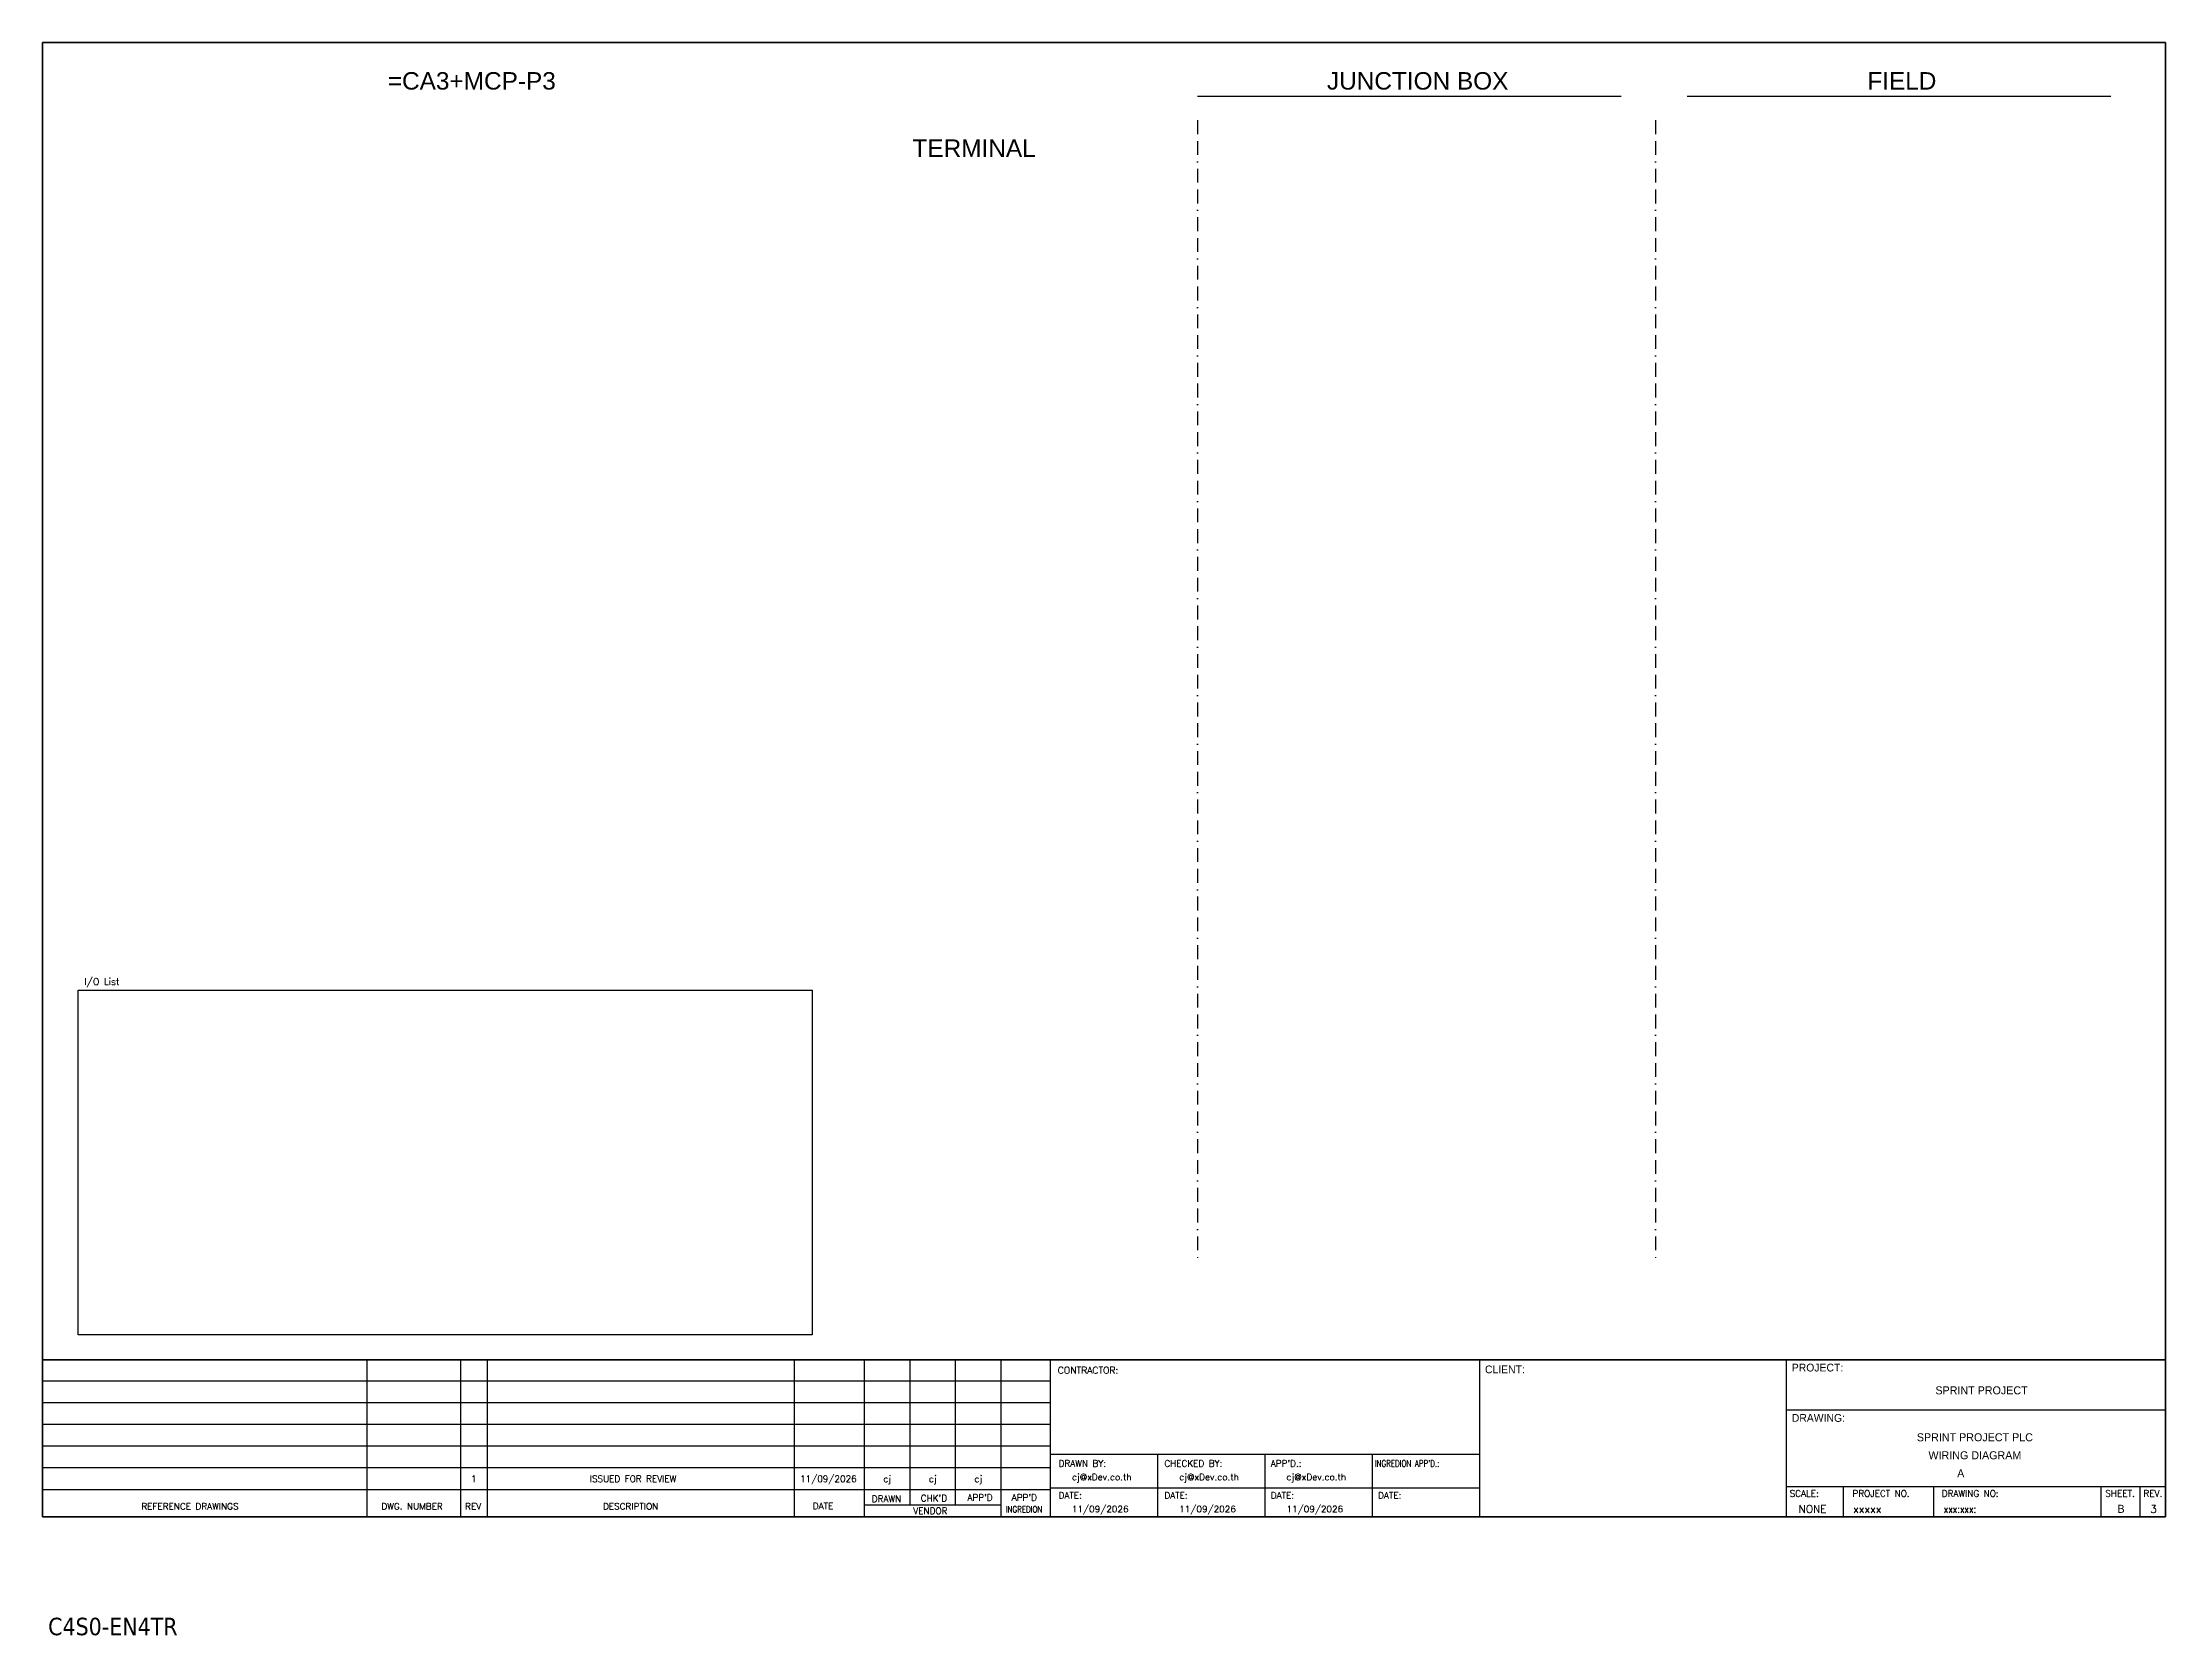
# Model space of a CAD drawing. Header units: millimetres. Extents: x 0 to 62600, y 0 to 14837.
# Drawn here: x 0 to 3893, y 5791 to 8713 of the extents above; entities that cross this region are included whole.
import ezdxf
from ezdxf.enums import TextEntityAlignment as Align

# ---------------------------------------------------------------- set-up
doc = ezdxf.new("R2010")
doc.units = ezdxf.units.MM
doc.linetypes.add('BORDERX2', pattern=[88.9, 25.4, -12.7, 25.4, -12.7, 0, -12.7])
for name, color, linetype in [('GT_1', 9, 'Continuous'), ('HELPPOINT', 7, 'Continuous'), ('MEMBER', 7, 'Continuous'), ('x01001-FrameArea', 2, 'BORDERX2')]:
    doc.layers.add(name, color=color, linetype=linetype)
doc.styles.add('HTX11', font='O8111901')
doc.styles.add('ROMANS', font='romans.shx', dxfattribs={"width": 0.85, "height": 25})
doc.styles.get("Standard").update_dxf_attribs({"font": 'arial.ttf'})
doc.styles.add('Tahoma', font='')
doc.styles.get('Tahoma').set_extended_font_data('Tahoma')

msp = doc.modelspace()

# ---------------------------------------------------------------- linework, layer by layer
for p, q in [((2118.2, 8614.1), (2894.9, 8614.1)), ((3015.9, 8614.1), (3792.7, 8614.1))]:
    msp.add_line(p, q)
at = {"color": 4}
for p, q in [((3302.3, 6064.5), (3302.3, 6008.4)), ((3467.6, 6064.5), (3467.6, 6008.4))]:
    msp.add_line(p, q, dxfattribs=at)
at = {"color": 4, "ltscale": 0.5}
for p, q in [((3774.7, 6064.5), (3774.7, 6008.4)), ((3774.7, 6064.5), (3774.7, 6008.4)), ((3845.9, 6064.5), (3845.9, 6008.4)), ((3845.9, 6064.5), (3845.9, 6008.4))]:
    msp.add_line(p, q, dxfattribs=at)
msp.add_lwpolyline([(65.7, 6974.3), (1411.5, 6974.3), (1411.5, 6342.2), (65.7, 6342.2)], close=True)
at = {"layer": 'GT_1', "color": 4}
for p, q in [((595.4, 6008.4), (595.4, 6296.6)), ((767.3, 6008.4), (767.3, 6296.6)), ((816.4, 6008.4), (816.4, 6296.6)), ((1379.1, 6008.4), (1379.1, 6296.6)), ((1507.4, 6008.4), (1507.4, 6296.6)), ((1591, 6030.2), (1591, 6296.6)), ((1674.5, 6030.3), (1674.5, 6296.6)), ((1757.8, 6008.4), (1757.8, 6296.6)), ((1848.8, 6008.4), (1848.8, 6296.6)), ((2635.8, 6008.4), (2635.8, 6296.6)), ((3198.1, 6008.4), (3198.1, 6296.6)), ((3198.1, 6008.4), (3198.1, 6296.6)), ((3198.1, 6008.4), (3198.1, 6296.6)), ((1848.8, 6257.7), (0, 6257.7)), ((1848.8, 6217.9), (0, 6217.9)), ((1848.8, 6178), (0, 6178)), ((1848.8, 6138.1), (0, 6138.1)), ((2635.8, 6122.8), (1848.8, 6122.8)), ((2045.6, 6008.4), (2045.6, 6122.8)), ((2242.3, 6008.4), (2242.3, 6122.8)), ((2439.1, 6008.4), (2439.1, 6122.8)), ((1848.8, 6098.2), (0, 6098.2)), ((1848.7, 6058.2), (0, 6058.2)), ((2635.8, 6061.3), (1848.8, 6061.3)), ((3198.1, 6064.5), (3893.3, 6064.5)), ((1757.8, 6030.2), (1507.4, 6030.2))]:
    msp.add_line(p, q, dxfattribs=at)
at = {"layer": 'HELPPOINT', "color": 4, "lineweight": 35}
for p, q in [((0, 6008.4), (0, 8712.6)), ((0, 8712.6), (3893.3, 8712.6)), ((0, 6008.4), (0, 8712.6)), ((0, 8712.6), (3893.3, 8712.6)), ((3893.3, 8712.6), (3893.3, 6008.4)), ((3893.3, 8712.6), (3893.3, 6008.4)), ((3893.3, 6008.4), (0, 6008.4)), ((3893.3, 6008.4), (0, 6008.4))]:
    msp.add_line(p, q, dxfattribs=at)
at = {"layer": 'HELPPOINT', "color": 4}
for p, q in [((3198.1, 6205), (3893.3, 6205)), ((3198.1, 6205), (3893.3, 6205)), ((3198.1, 6064.5), (3893.3, 6064.5))]:
    msp.add_line(p, q, dxfattribs=at)
at = {"layer": 'MEMBER', "color": 4, "lineweight": 35}
msp.add_line((0, 6296.6), (3893.3, 6296.6), dxfattribs=at)
msp.add_line((0, 6296.6), (3893.3, 6296.6), dxfattribs=at)
at = {"layer": 'MEMBER', "color": 4}
for p, q in [((3198.1, 6205), (3893.3, 6205)), ((3198.1, 6205), (3893.3, 6205)), ((3198.1, 6064.5), (3893.3, 6064.5)), ((3198.1, 6064.5), (3893.3, 6064.5))]:
    msp.add_line(p, q, dxfattribs=at)
at = {"layer": 'x01001-FrameArea'}
for p, q in [((2118.2, 8570), (2118.2, 6483.5)), ((2958, 8570), (2958, 6483.5))]:
    msp.add_line(p, q, dxfattribs=at)

# ---------------------------------------------------------------- texts
at = {"color": 2}
for s, p in [('=CA3+MCP-P3', (633.3, 8626.2)), ('JUNCTION BOX', (2355.5, 8626.2)), ('FIELD', (3346.4, 8626.2)), ('TERMINAL', (1595.4, 8502.8))]:
    msp.add_text(s, height=32, dxfattribs=at).set_placement(p)
at = {"color": 4, "ltscale": 100, "style": 'HTX11'}
for s, p in [('SPRINT PROJECT', (3555.9, 6240.6)), ('SPRINT PROJECT PLC', (3543.7, 6154.5)), ('WIRING DIAGRAM', (3543.7, 6121.5))]:
    msp.add_text(s, height=14.693, dxfattribs=at).set_placement(p, align=Align.MIDDLE_CENTER)
at = {"color": 2, "style": 'Tahoma'}
msp.add_text('C4S0-EN4TR', height=32, dxfattribs=at).set_placement((10.4, 5791.5))
at = {"style": 'HTX11'}
for tag, text, height, p in [('A', 'A', 14.8, (3517.8, 6088.3)), ('B', 'CHASSIS C3 SLOT 0', 14.821, (3811.6, 6023.3))]:
    msp.add_attdef(tag, text=text, height=height, dxfattribs=at).set_placement(p, align=Align.MIDDLE_CENTER)
at = {"layer": 'GT_1', "color": 4, "style": 'HTX11'}
for s, p in [('CLIENT:', (2645.3, 6271.9)), ('PROJECT:', (3208, 6275.2)), ('DRAWING:', (3208, 6182.9))]:
    msp.add_text(s, height=14.25, dxfattribs=at).set_placement(p)
at = {"layer": 'MEMBER', "color": 4, "ltscale": 0.8, "style": 'ROMANS'}
for s, height, p in [('I/O List', 12.35, (76.6, 6984)), ('CONTRACTOR:', 12.35, (1861.9, 6271.2)), ('DRAWN BY:', 11.88, (1863.4, 6100.6)), ('cj@xDev.co.th', 11.875, (1887.8, 6075.6)), ('CHECKED BY:', 11.875, (2057.3, 6100.6)), ('cj@xDev.co.th', 11.875, (2084.6, 6075.6)), ("APP'D.:", 11.88, (2252.5, 6100.6)), ('cj@xDev.co.th', 11.875, (2281.3, 6075.6)), ('DRAWN', 11.88, (1520.8, 6035.7)), ("CHK'D", 11.88, (1610.6, 6036.9)), ("APP'D", 11.88, (1696.2, 6038.1)), ("APP'D", 11.88, (1777.4, 6038.1)), ('DATE:', 11.88, (1863.4, 6042)), ('DATE:', 11.88, (2057.3, 6042)), ('DATE:', 11.88, (2252.5, 6042)), ('DATE:', 11.88, (2449.3, 6042)), ('SCALE:', 11.88, (3204, 6045.5)), ('PROJECT NO.', 11.875, (3319.2, 6045.5)), ('DRAWING NO:', 11.875, (3482.9, 6045.5)), ('SHEET.', 12, (3782.7, 6045.5)), ('REV.', 12, (3852.6, 6045.5)), ('REFERENCE DRAWINGS', 11.875, (181.4, 6021.9)), ('DWG. NUMBER', 11.875, (621.6, 6021.9)), ('REV', 11.88, (775.1, 6021.9)), ('DESCRIPTION', 11.875, (1028, 6021.9)), ('DATE', 11.88, (1412.8, 6022.6)), ('VENDOR', 11.88, (1596.9, 6013.6)), ('11/09/2026', 11.88, (1887.8, 6016.9)), ('11/09/2026', 11.88, (2084.6, 6016.9)), ('11/09/2026', 11.88, (2281.3, 6016.9)), ('NONE', 14.23, (3220, 6015.8)), ('xxxxx', 14.23, (3320.4, 6015.8))]:
    msp.add_text(s, height=height, dxfattribs=at).set_placement(p)
for s, height, p in [('1', 11.9, (790.9, 6078.4)), ('ISSUED FOR REVIEW', 11.875, (1083, 6078.4)), ('11/09/2026', 11.88, (1441.2, 6078.4)), ('cj', 11.88, (1549.1, 6078.4)), ('cj', 11.88, (1632.6, 6078.4)), ('cj', 11.88, (1716.2, 6078.4))]:
    msp.add_text(s, height=height, dxfattribs=at).set_placement(p, align=Align.MIDDLE_CENTER)
at = {"layer": 'MEMBER', "color": 4, "ltscale": 0.8, "style": 'ROMANS', "width": 0.8}
for s, height, p in [("INGREDION APP'D.:", 11.875, (2443.3, 6100.6)), ('INGREDION', 11.88, (1766.6, 6016.4)), ('xxx:xxx:', 14.23, (3486.6, 6015.8))]:
    msp.add_text(s, height=height, dxfattribs=at).set_placement(p)
at = {"layer": 'MEMBER', "color": 4, "ltscale": 0.8, "style": 'ROMANS'}
msp.add_text('3', height=14.2, dxfattribs=at).set_placement((3871.2, 6015.8), align=Align.CENTER)

doc.saveas('drawing.dxf')
